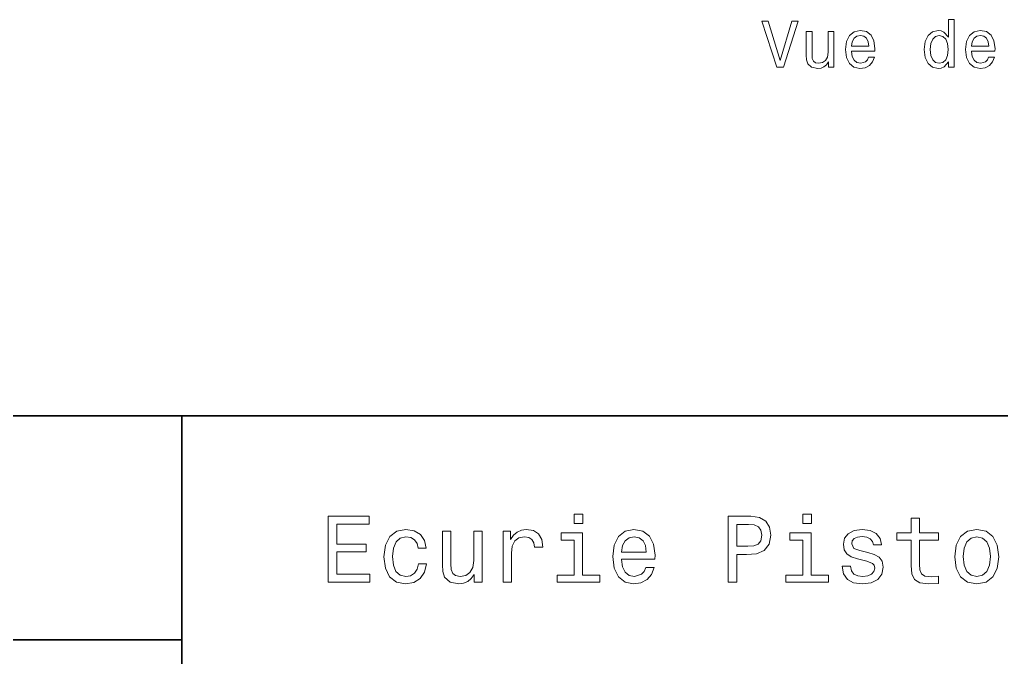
# Model space of a CAD drawing. Extents: x 0 to 297, y 0 to 210.
# Drawn here: x 149.7 to 224.2, y 51.7 to 100.1 of the extents above; entities that cross this region are included whole.
import ezdxf

# ---------------------------------------------------------------- set-up
doc = ezdxf.new("R2010")
doc.units = 0

msp = doc.modelspace()

# ---------------------------------------------------------------- linework, layer by layer
at = {"color": 7, "lineweight": 35}
for p, q in [((97, 70), (287, 70)), ((162, 10), (162, 70)), ((97, 53), (162, 53))]:
    msp.add_line(p, q, dxfattribs=at)
at = {"color": 7, "lineweight": 13}
for points in [[(208.287079, 99.981422), (207.409546, 97.000877), (206.506821, 99.981422), (206.02771, 99.981422), (207.157394, 96.476379), (207.661713, 96.476379), (208.766174, 99.981422)], [(220.173965, 96.894966), (220.173965, 96.476379), (220.617767, 96.476379), (220.617767, 100.09742), (220.179001, 100.09742), (220.179001, 98.771049), (219.84111, 99.154335), (219.634338, 99.24511), (219.397308, 99.280411), (218.968628, 99.17955), (218.635773, 98.897125), (218.418915, 98.443237), (218.343277, 97.833008), (218.418915, 97.222778), (218.635773, 96.76384), (218.968628, 96.476379), (219.397308, 96.380554), (219.634338, 96.415863), (219.846146, 96.506638)], [(211.489517, 99.184593), (211.045715, 99.184593), (211.045715, 97.621193), (210.995285, 97.25808), (210.84903, 96.995834), (210.622086, 96.83445), (210.324539, 96.784019), (210.087509, 96.824364), (209.936203, 96.945396), (209.850479, 97.152168), (209.830307, 97.444679), (209.830307, 99.184593), (209.386505, 99.184593), (209.386505, 97.404335), (209.401627, 97.046265), (209.497452, 96.748711), (209.789963, 96.476379), (210.258972, 96.380554), (210.511139, 96.415863), (210.727997, 96.506638), (210.914597, 96.662979), (211.065887, 96.889923), (211.065887, 96.476379), (211.489517, 96.476379)], [(212.825974, 97.701881), (214.601196, 97.701881), (214.606232, 97.908653), (214.525543, 98.488625), (214.30365, 98.922348), (213.950623, 99.184593), (213.481598, 99.280411), (213.022659, 99.17955), (212.669632, 98.897125), (212.442688, 98.438194), (212.362, 97.833008), (212.437653, 97.212692), (212.664597, 96.758797), (213.012573, 96.476379), (213.466461, 96.380554), (213.859833, 96.446121), (214.182602, 96.617592), (214.419632, 96.889923), (214.555801, 97.253036), (214.11705, 97.253036), (214.02626, 97.051308), (213.895142, 96.900009), (213.521942, 96.778976), (213.234482, 96.83445), (213.017624, 97.010963), (212.876404, 97.298424), (212.825974, 97.686752)], [(221.934052, 97.701881), (223.709259, 97.701881), (223.71431, 97.908653), (223.633621, 98.488625), (223.411713, 98.92234), (223.058685, 99.184593), (222.589676, 99.280411), (222.130737, 99.17955), (221.77771, 98.897125), (221.550766, 98.438194), (221.470078, 97.833008), (221.545715, 97.212692), (221.772659, 96.758797), (222.120651, 96.476379), (222.574539, 96.380554), (222.967911, 96.446121), (223.29068, 96.617592), (223.52771, 96.889923), (223.663879, 97.253036), (223.225113, 97.253036), (223.134338, 97.051308), (223.00322, 96.900009), (222.63002, 96.778969), (222.342545, 96.83445), (222.125687, 97.010963), (221.984482, 97.298424), (221.934052, 97.686752)], [(212.825974, 98.075081), (212.881454, 98.423065), (213.017624, 98.680267), (213.224396, 98.836609), (213.496735, 98.892082), (213.764023, 98.836609), (213.970795, 98.680267), (214.096878, 98.423065), (214.142258, 98.075081)], [(219.472946, 98.881996), (219.765457, 98.811394), (219.987366, 98.614708), (220.118484, 98.286896), (220.168915, 97.833008), (220.118484, 97.374077), (219.987366, 97.046265), (219.765457, 96.844536), (219.472946, 96.778969), (219.195572, 96.844536), (218.983765, 97.046265), (218.842545, 97.37912), (218.797165, 97.833008), (218.842545, 98.281853), (218.983765, 98.609665), (219.195572, 98.811394)], [(221.934052, 98.075081), (221.989517, 98.423065), (222.125687, 98.680267), (222.332458, 98.836609), (222.604797, 98.892082), (222.872086, 98.836609), (223.078857, 98.680267), (223.204941, 98.423065), (223.250336, 98.075081)], [(173.109512, 57.381123), (176.279541, 57.381123), (176.279541, 57.986309), (173.772339, 57.986309), (173.772339, 59.679394), (176.005768, 59.679394), (176.005768, 60.277374), (173.772339, 60.277374), (173.772339, 61.775936), (176.221893, 61.775936), (176.221893, 62.381123), (173.109512, 62.381123)], [(192.439484, 62.554031), (191.769455, 62.554031), (191.769455, 61.833572), (192.439484, 61.833572)], [(203.462524, 57.381123), (204.125351, 57.381123), (204.125351, 59.492073), (204.860229, 59.492073), (205.602295, 59.528095), (206.193085, 59.780258), (206.574921, 60.270172), (206.704605, 60.940201), (206.603745, 61.559795), (206.315552, 62.013687), (205.840057, 62.287464), (205.191635, 62.381123), (203.462524, 62.381123)], [(209.788177, 62.554031), (209.118149, 62.554031), (209.118149, 61.833572), (209.788177, 61.833572)], [(217.353027, 60.579971), (217.353027, 58.64193), (217.396255, 58.015129), (217.597992, 57.582851), (218.001434, 57.330688), (218.685883, 57.244236), (219.43515, 57.280258), (219.43515, 57.827808), (218.887604, 57.78458), (218.390488, 57.842216), (218.123917, 58.022331), (218.008652, 58.324928), (217.98703, 58.75), (217.98703, 60.579971), (219.43515, 60.579971), (219.43515, 61.120316), (217.98703, 61.120316), (217.98703, 62.251438), (217.353027, 62.251438), (217.353027, 61.120316), (216.257935, 61.120316), (216.257935, 60.579971)], [(179.932281, 59.967579), (180.559082, 59.967579), (180.429398, 60.543945), (180.119598, 60.997837), (179.636887, 61.278816), (179.010086, 61.386887), (178.318436, 61.242794), (177.792511, 60.839336), (177.46109, 60.183716), (177.345825, 59.304752), (177.453888, 58.432995), (177.778091, 57.78458), (178.289627, 57.381123), (178.988464, 57.244236), (179.608063, 57.352303), (180.090775, 57.6549), (180.42218, 58.130402), (180.566284, 58.764408), (179.96109, 58.764408), (179.853027, 58.36095), (179.651291, 58.058357), (179.363113, 57.871037), (179.010086, 57.8134), (178.570602, 57.907059), (178.253601, 58.195244), (178.059082, 58.663544), (177.994232, 59.326366), (178.059082, 59.974781), (178.260803, 60.443081), (178.585007, 60.731266), (179.010086, 60.83213), (179.38472, 60.767288), (179.66571, 60.601585), (179.853027, 60.327808)], [(184.788177, 61.25), (184.154175, 61.25), (184.154175, 59.016571), (184.082123, 58.497837), (183.873199, 58.123196), (183.548996, 57.892651), (183.123917, 57.820602), (182.785294, 57.878242), (182.569168, 58.051151), (182.446686, 58.346542), (182.417862, 58.764408), (182.417862, 61.25), (181.783859, 61.25), (181.783859, 58.706772), (181.805481, 58.195244), (181.942368, 57.770172), (182.360229, 57.381123), (183.030258, 57.244236), (183.390488, 57.294666), (183.700287, 57.424351), (183.966858, 57.647694), (184.182999, 57.971901), (184.182999, 57.381123), (184.788177, 57.381123)], [(186.380402, 57.381123), (187.014404, 57.381123), (187.014404, 59.592937), (187.079254, 60.12608), (187.273773, 60.507923), (187.590775, 60.738472), (188.015854, 60.817722), (188.332855, 60.767288), (188.570602, 60.623199), (188.714691, 60.378242), (188.765121, 60.046829), (189.406342, 60.046829), (189.319885, 60.630402), (189.082123, 61.048271), (188.685883, 61.30043), (188.145538, 61.386887), (187.778091, 61.32925), (187.46109, 61.185158), (187.180115, 60.940201), (186.956772, 60.608788), (186.956772, 61.25), (186.380402, 61.25)], [(192.417862, 57.914265), (192.417862, 61.120316), (190.789627, 61.120316), (190.789627, 60.579971), (191.783859, 60.579971), (191.783859, 57.914265), (190.48703, 57.914265), (190.48703, 57.381123), (193.729111, 57.381123), (193.729111, 57.914265)], [(195.37175, 59.131844), (197.907776, 59.131844), (197.914978, 59.427231), (197.799713, 60.255764), (197.482712, 60.875359), (196.978378, 61.25), (196.30835, 61.386887), (195.65274, 61.242794), (195.148407, 60.839336), (194.824203, 60.183716), (194.708923, 59.319164), (194.817001, 58.432995), (195.141205, 57.78458), (195.638321, 57.381123), (196.286743, 57.244236), (196.848694, 57.337894), (197.309799, 57.582851), (197.648407, 57.971901), (197.842941, 58.490631), (197.216141, 58.490631), (197.086456, 58.20245), (196.899139, 57.986309), (196.365997, 57.8134), (195.955322, 57.892651), (195.645538, 58.14481), (195.443802, 58.555473), (195.37175, 59.110229)], [(205.01152, 61.76873), (205.443802, 61.725502), (205.760803, 61.588615), (205.94812, 61.336452), (206.01297, 60.940201), (205.940918, 60.522331), (205.746399, 60.270172), (205.414978, 60.140488), (204.96109, 60.104465), (204.125351, 60.104465), (204.125351, 61.76873)], [(209.766571, 57.914265), (209.766571, 61.120316), (208.138321, 61.120316), (208.138321, 60.579971), (209.132568, 60.579971), (209.132568, 57.914265), (207.835724, 57.914265), (207.835724, 57.381123), (211.077805, 57.381123), (211.077805, 57.914265)], [(214.060516, 59.636166), (213.44812, 59.780258), (212.994232, 59.945965), (212.842941, 60.28458), (212.886169, 60.522331), (213.03746, 60.695244), (213.282425, 60.803314), (213.635437, 60.846542), (213.97406, 60.803314), (214.240631, 60.67363), (214.413544, 60.479107), (214.485596, 60.219738), (215.105194, 60.219738), (215.105194, 60.23415), (214.997116, 60.70245), (214.701721, 61.069885), (214.240631, 61.30043), (213.635437, 61.386887), (213.023056, 61.30043), (212.57637, 61.062679), (212.29538, 60.709652), (212.208939, 60.262966), (212.273773, 59.830688), (212.475494, 59.528095), (212.806915, 59.311958), (213.289627, 59.16066), (213.995682, 58.987751), (214.427948, 58.807636), (214.543228, 58.663544), (214.586456, 58.447407), (214.521606, 58.180836), (214.348694, 57.979107), (214.067719, 57.849422), (213.693085, 57.806194), (213.296829, 57.849422), (213.008636, 58.000721), (212.814117, 58.245674), (212.734863, 58.584293), (212.122482, 58.584293), (212.223343, 58.007923), (212.518738, 57.590057), (212.98703, 57.337894), (213.635437, 57.244236), (214.312683, 57.337894), (214.809799, 57.590057), (215.112396, 57.993515), (215.220459, 58.519451), (215.141205, 58.973343), (214.917862, 59.283138), (214.55043, 59.484871)], [(220.65274, 59.311958), (220.768005, 58.432995), (221.099426, 57.78458), (221.625366, 57.381123), (222.331421, 57.244236), (223.030258, 57.381123), (223.556198, 57.777374), (223.887604, 58.425793), (224.010086, 59.311958), (223.887604, 60.190922), (223.556198, 60.846542), (223.030258, 61.242794), (222.331421, 61.386887), (221.625366, 61.242794), (221.099426, 60.839336), (220.768005, 60.190922)], [(195.37175, 59.664986), (195.451004, 60.162102), (195.645538, 60.529537), (195.940918, 60.75288), (196.329971, 60.83213), (196.711807, 60.75288), (197.007202, 60.529537), (197.187317, 60.162102), (197.252167, 59.664986)], [(221.301147, 59.319164), (221.365997, 59.967579), (221.567719, 60.435879), (221.891937, 60.72406), (222.331421, 60.824928), (222.763687, 60.72406), (223.087891, 60.443081), (223.289627, 59.967579), (223.361679, 59.319164), (223.289627, 58.663544), (223.087891, 58.188038), (222.763687, 57.899853), (222.331421, 57.806194), (221.891937, 57.899853), (221.567719, 58.188038), (221.365997, 58.663544)]]:
    msp.add_lwpolyline(points, close=True, dxfattribs=at)

doc.saveas('drawing.dxf')
